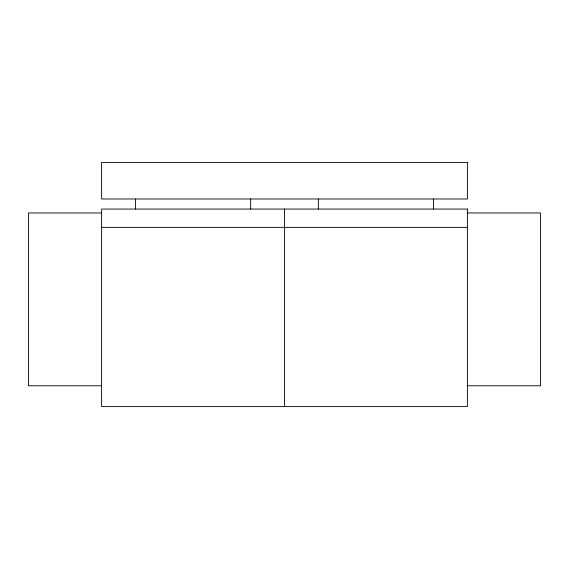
<?xml version="1.0" encoding="UTF-8"?>
<svg xmlns="http://www.w3.org/2000/svg" width="569" height="569" viewBox="0 0 569 569"><rect width="100%" height="100%" fill="white"/><g stroke="black" fill="none" stroke-linecap="round" stroke-linejoin="round"><path stroke-width="0.85" d="M101.609 212.955L28.45 212.955L28.45 385.768L101.609 385.768M467.391 212.955L540.55 212.955L540.55 385.768L467.391 385.768M101.609 227.358L467.391 227.358M433.55 198.986L433.55 209.065M318.341 198.986L318.341 209.065M284.5 209.065L284.5 406.593M250.659 198.986L250.659 209.065M135.45 198.986L135.45 209.065M467.391 162.407L101.609 162.407L101.609 198.986L467.391 198.986L467.391 162.407M467.391 209.065L101.609 209.065L101.609 406.593L467.391 406.593L467.391 209.065"/></g></svg>
